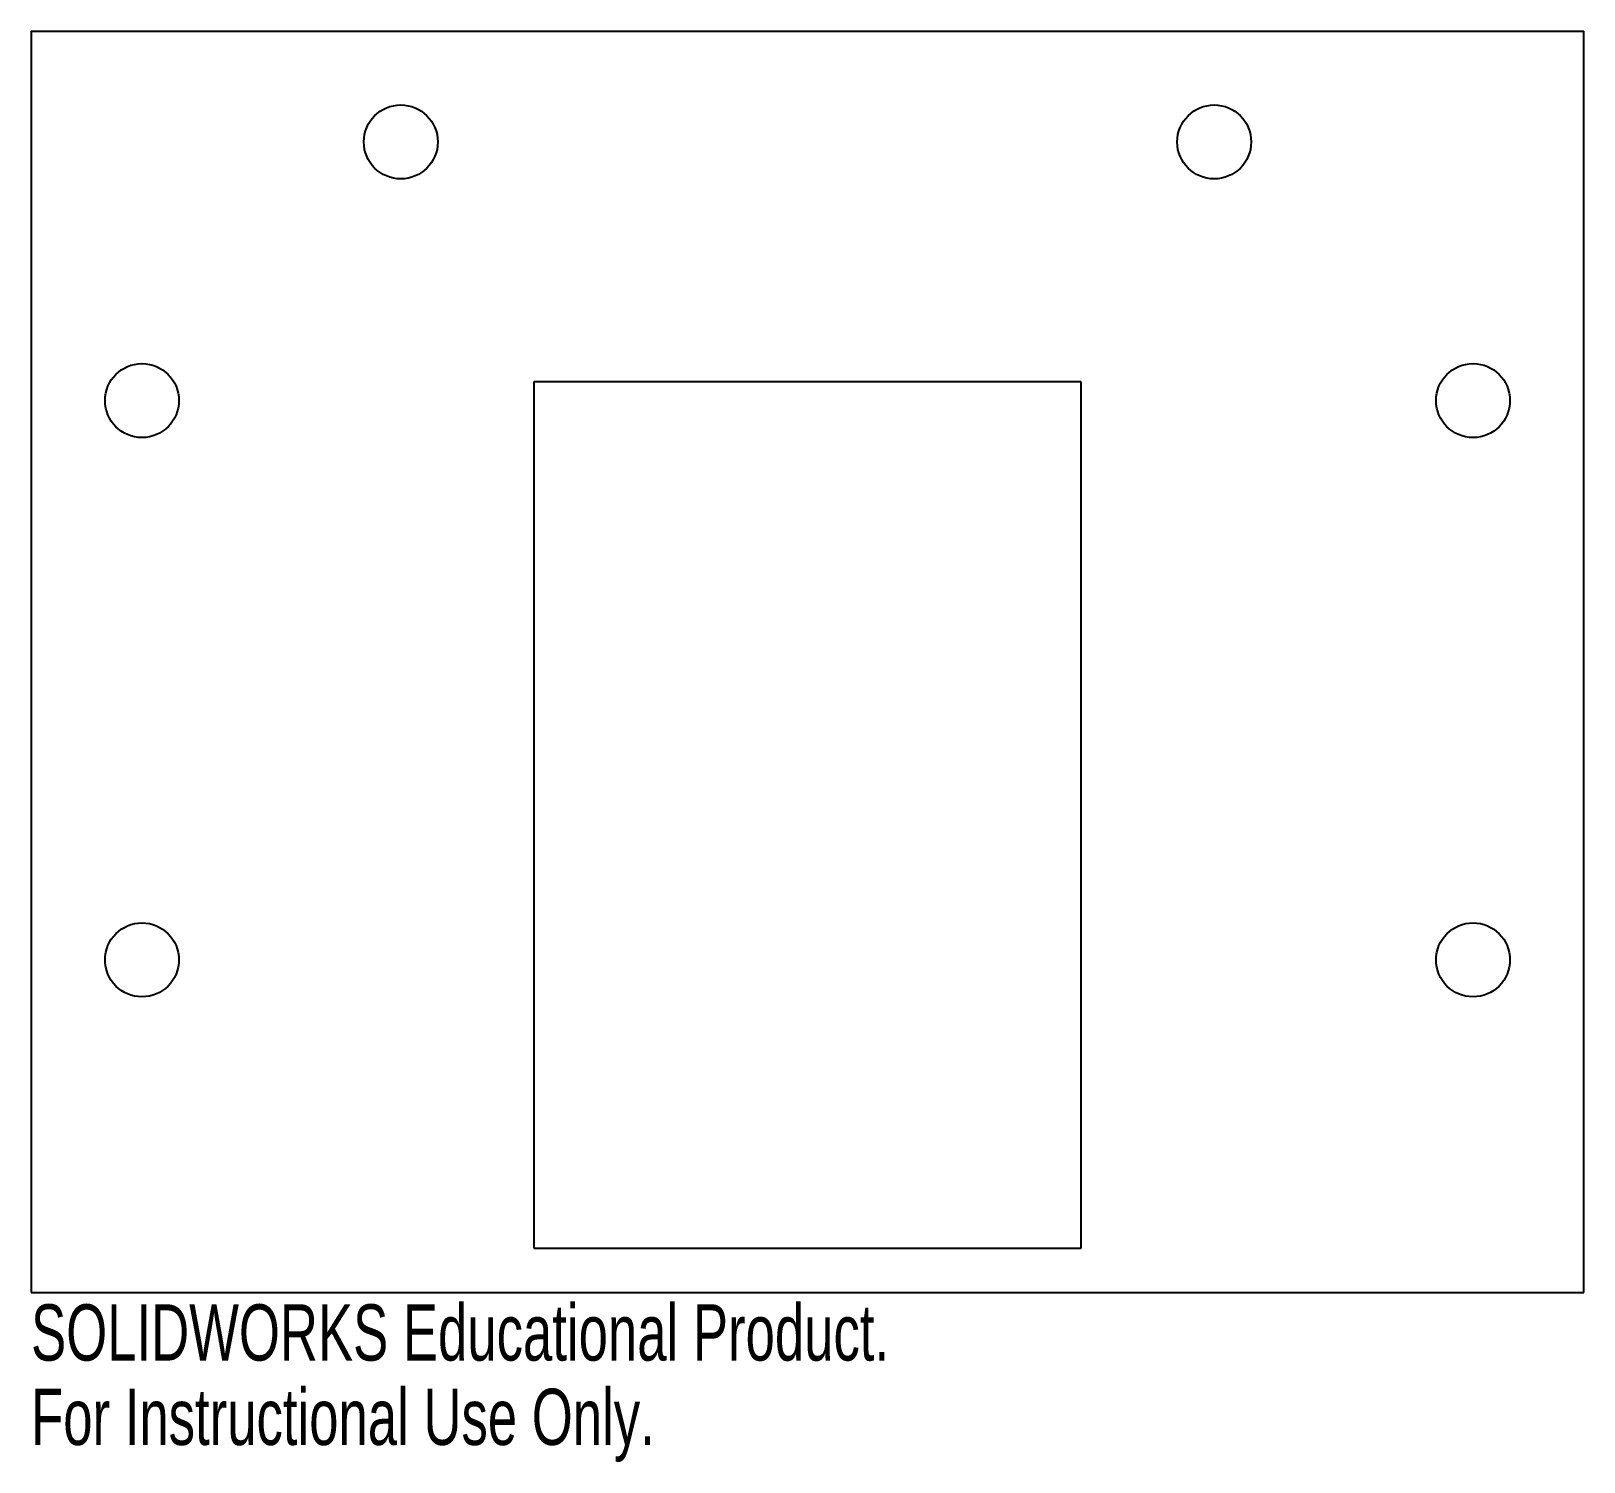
# Model space of a CAD drawing. Header units: inches. Extents: x -2.62 to 2.62, y -4.07 to 0.77.
import ezdxf

# ---------------------------------------------------------------- set-up
doc = ezdxf.new("R2010")
doc.units = ezdxf.units.IN
doc.header["$MEASUREMENT"] = 0
doc.styles.add('SLDTEXTSTYLE0', font='TXT', dxfattribs={"width": 0.7})

msp = doc.modelspace()

# ---------------------------------------------------------------- linework, layer by layer
at = {"color": 7, "linetype": 'Continuous', "lineweight": 25}
for p, q in [((-2.625, 0.7667), (-2.625, -3.5)), ((-2.625, 0.7667), (2.625, 0.7667)), ((2.625, -3.5), (2.625, 0.7667)), ((-0.925, -0.42), (-0.925, -3.35)), ((0.925, -0.42), (-0.925, -0.42)), ((0.925, -3.35), (0.925, -0.42)), ((-0.925, -3.35), (0.925, -3.35)), ((-2.625, -3.5), (2.625, -3.5))]:
    msp.add_line(p, q, dxfattribs=at)
for centre in [(-1.375, 0.3917), (1.375, 0.3917), (-2.25, -0.4833), (2.25, -0.4833), (-2.25, -2.375), (2.25, -2.375)]:
    msp.add_circle(centre, 0.125, dxfattribs=at)

# ---------------------------------------------------------------- texts
at = {"color": 7, "linetype": 'Continuous', "char_height": 0.1903, "attachment_point": 1, "style": 'SLDTEXTSTYLE0'}
for s, insert in [('SOLIDWORKS Educational Product.', (-2.625, -3.5401)), ('For Instructional Use Only.', (-2.625, -3.8256))]:
    msp.add_mtext(s, dxfattribs=dict(at, insert=insert))

doc.saveas('drawing.dxf')
